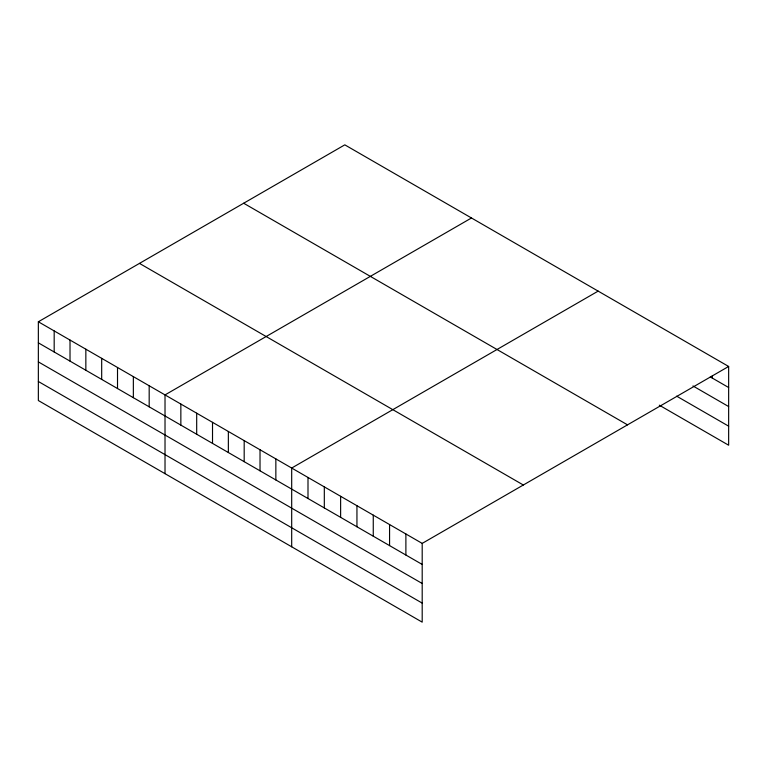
<?xml version="1.0" encoding="UTF-8"?>
<svg xmlns="http://www.w3.org/2000/svg" width="767" height="767" viewBox="0 0 767 767"><rect width="100%" height="100%" fill="white"/><g stroke="black" fill="none" stroke-linecap="round" stroke-linejoin="round"><path stroke-width="1.15" d="M38.35 321.776L422.195 543.391L422.195 622.152L38.35 400.537L38.35 321.776L344.805 144.848L728.65 366.463L728.65 445.224L659.313 405.187M471.475 217.981L165.02 394.909L165.02 473.67M598.145 291.115L291.69 468.043L291.69 546.804M422.195 543.391L728.65 366.463M710.3 376.923L728.65 387.517M692.965 385.954L728.65 406.558M676.647 396.155L728.65 426.174M243.676 203.236L627.521 424.851M139.479 263.397L523.324 485.003M38.35 342.839L422.195 564.445M38.35 361.88L422.195 583.486M38.35 381.496L422.195 603.111M712.332 375.763L712.332 378.102M405.887 533.976L405.887 555.03M389.569 524.551L389.569 545.605M373.261 515.136L373.261 536.191M356.943 505.721L356.943 526.776M340.625 496.297L340.625 517.351M324.316 486.882L324.316 507.936M307.998 477.457L307.998 498.521M275.852 458.906L275.852 479.96M260.023 449.759L260.023 470.813M244.184 440.622L244.184 461.676M228.355 431.476L228.355 452.53M212.517 422.339L212.517 443.393M196.688 413.192L196.688 434.247M180.849 404.056L180.849 425.11M149.181 385.772L149.181 406.826M133.353 376.626L133.353 397.68M117.514 367.489L117.514 388.543M101.685 358.342L101.685 379.397M85.846 349.206L85.846 370.26M70.018 340.059L70.018 361.113M54.179 330.922L54.179 351.976"/></g></svg>
